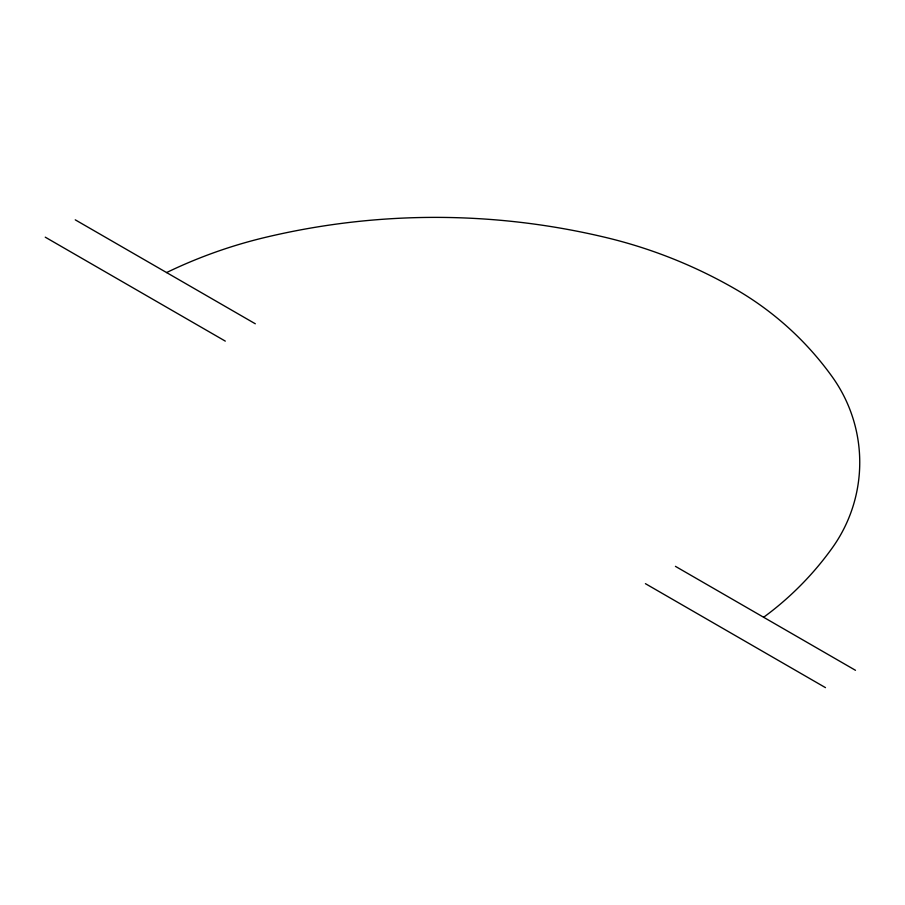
<?xml version="1.0" encoding="UTF-8"?>
<svg xmlns="http://www.w3.org/2000/svg" width="905" height="905" viewBox="0 0 905 905"><rect width="100%" height="100%" fill="white"/><g stroke="black" fill="none" stroke-linecap="round" stroke-linejoin="round"><path stroke-width="1.36" d="M75.262 219.836L255.312 323.786M675.435 566.349L855.485 670.3M45.25 237.167L225.3 341.117M645.423 583.668L825.473 687.63M166.577 272.563A484.956 484.956 0 0 1 264.961 237.472A732.643 732.643 0 0 1 605.762 237.472A484.956 484.956 0 0 1 735.448 289.136A309.646 309.646 0 0 1 832.215 376.797A146.836 146.836 0 0 1 832.215 547.989A309.646 309.646 0 0 1 763.628 617.267"/></g></svg>
